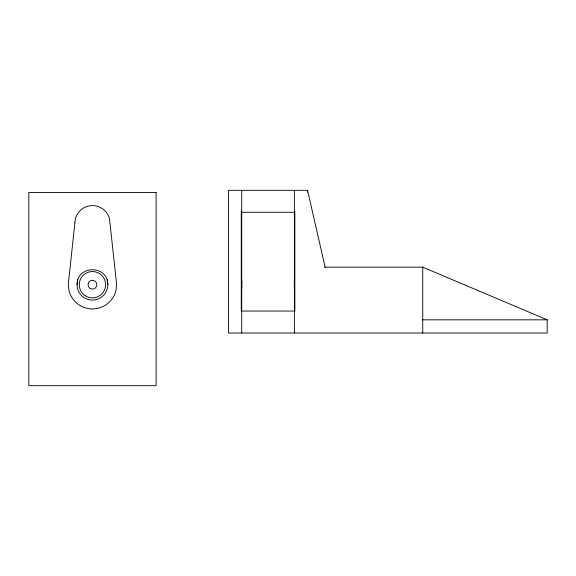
<?xml version="1.0" encoding="UTF-8"?>
<svg xmlns="http://www.w3.org/2000/svg" width="576" height="576" viewBox="0 0 576 576"><rect width="100%" height="100%" fill="white"/><g stroke="black" fill="none" stroke-linecap="round" stroke-linejoin="round"><path stroke-width="0.86" d="M107.244 279.36L107.82 284.71A15.365 15.365 0 0 1 92.455 300.074A15.365 15.365 0 0 1 77.09 284.71L77.659 279.36M77.09 284.71C76.889 264.758 108.022 264.758 107.82 284.71M325.123 267.149L307.562 190.325L228.542 190.325L228.542 333L547.2 333L547.2 319.824L422.726 267.149L324.482 267.149M241.711 212.27L294.394 212.27M241.711 311.047L294.394 311.047M422.726 319.824L547.2 319.824M422.726 267.149L422.726 333M307.562 190.325L307.562 192.125M294.833 211.399L294.833 311.486M294.394 190.325L294.394 333M241.711 190.325L241.711 333M241.272 211.399L241.272 311.486M294.264 282.132A26.338 26.338 0 0 1 294.264 287.287M241.934 288.144A26.338 26.338 0 0 1 241.934 281.268M74.952 222.206L68.249 284.818L69.062 290.974A24.221 24.221 0 0 0 115.848 290.974L116.662 284.818L109.49 218.686A17.633 17.633 0 0 0 75.42 218.686L74.952 222.206M156.11 192.521L28.8 192.521L28.8 385.675L156.11 385.675L156.11 192.521M90.259 288.511A4.392 4.392 0 0 0 96.847 284.71A4.392 4.392 0 0 0 90.259 280.908A4.392 4.392 0 0 0 90.259 288.511M85.226 295.718A13.169 13.169 0 0 0 105.602 285.466A13.169 13.169 0 0 0 86.537 272.945A13.169 13.169 0 0 0 85.226 295.718"/></g></svg>
